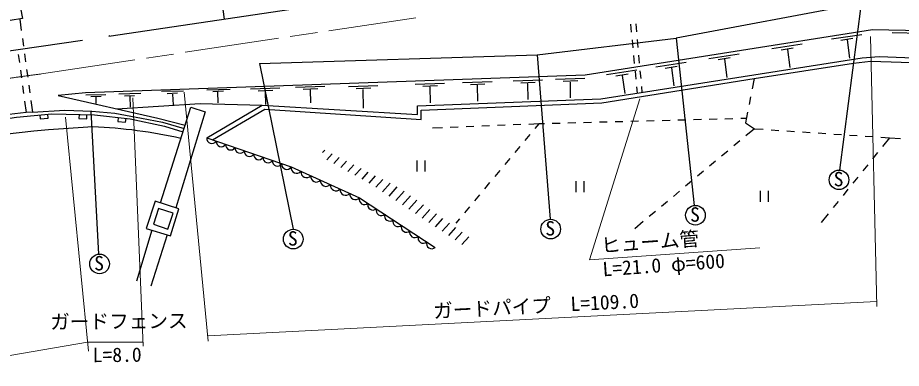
# Model space of a CAD drawing. Units: millimetres, scale not verified. Extents: x 40000 to 680000, y 20000 to 380000.
# Drawn here: x 177699 to 290187, y 263214 to 307867 of the extents above; entities that cross this region are included whole.
import ezdxf
from ezdxf.enums import TextEntityAlignment as Align

# ---------------------------------------------------------------- set-up
doc = ezdxf.new("R2010")
doc.units = ezdxf.units.MM
doc.header["$LTSCALE"] = 1000
doc.linetypes.add('CHAIN', pattern=[18.5, 12, -1.5, 3.5, -1.5])
for name, color, linetype, lineweight in [('M-BGD', 7, 'Continuous', 25), ('M-BMK', 2, 'CHAIN', 13), ('M-STR-HTXT', 7, 'Continuous', 13)]:
    doc.layers.add(name, color=color, linetype=linetype, lineweight=lineweight)
doc.styles.add('ＭＳ ゴシック', font='')
doc.styles.get('ＭＳ ゴシック').set_extended_font_data('MS Gothic')

msp = doc.modelspace()

# ---------------------------------------------------------------- hatches: boundary and pattern name
at = {"layer": 'M-BGD'}
h = msp.add_hatch(dxfattribs=at)
h.set_pattern_fill('USER', color=256, style=0, pattern_type=2)
h.set_pattern_definition([(48.057, (223743, 286761), (-1487.63, 1336.77), []), (48.057, (223743, 288257), (-1487.63, 1336.77), [])])
h.paths.add_polyline_path([(216752, 291026), (226310, 286168), (235592, 279651), (234762, 278664), (222795, 286603), (216200, 290236)])

# ---------------------------------------------------------------- linework, layer by layer
for p, q in [((200540, 332088), (203988, 307682)), ((285089, 309678), (261536, 305254)), ((285089, 309678), (282299, 288465)), ((178055, 309090), (178293, 307751)), ((189285, 305521), (214821, 309274)), ((178293, 307751), (176743, 307494)), ((177957, 307695), (178160, 306222)), ((286505, 306339), (249938, 300559)), ((255721, 307019), (255816, 306023)), ((256375, 307073), (256465, 306077)), ((310555, 305697), (286505, 306339)), ((173682, 303226), (185950, 305006)), ((178296, 305232), (178433, 304241)), ((189426, 305544), (189285, 305521)), ((243822, 303155), (261536, 305254)), ((255911, 305028), (256006, 304032)), ((256556, 305081), (256647, 304085)), ((261536, 305254), (263820, 283951)), ((281290, 305151), (285140, 305732)), ((282467, 304988), (284011, 305243)), ((283273, 305030), (283595, 302726)), ((289031, 305964), (294028, 305893)), ((273707, 303952), (277557, 304533)), ((274884, 303790), (276428, 304045)), ((275690, 303831), (276012, 301527)), ((177782, 303162), (177916, 302171)), ((178570, 303251), (178706, 302260)), ((208497, 302029), (243822, 303155)), ((243822, 303155), (245467, 282195)), ((251942, 297524), (285182, 302739)), ((256102, 303037), (256197, 302041)), ((256737, 303090), (256828, 302094)), ((265680, 302683), (269530, 303265)), ((266857, 302521), (268402, 302776)), ((285182, 302739), (287366, 302914)), ((287366, 302914), (308797, 302103)), ((208497, 302029), (212760, 280916)), ((258941, 301618), (262792, 302199)), ((260118, 301456), (261663, 301711)), ((260924, 301497), (261247, 299193)), ((267663, 302563), (267986, 300259)), ((271462, 300138), (284105, 302077)), ((284105, 302077), (286264, 302323)), ((286264, 302323), (308377, 301572)), ((178050, 301181), (178184, 300190)), ((178843, 301269), (178980, 300279)), ((249938, 300559), (186328, 298306)), ((252674, 300628), (256524, 301209)), ((253851, 300465), (255395, 300720)), ((254657, 300507), (254979, 298203)), ((256292, 301046), (256387, 300050)), ((256919, 301098), (257009, 300102)), ((179116, 299288), (179253, 298298)), ((228306, 299394), (232047, 299513)), ((234343, 299608), (238084, 299727)), ((235327, 299352), (237184, 299430)), ((236196, 299253), (236226, 297224)), ((240755, 299835), (244495, 299954)), ((241739, 299579), (243596, 299657)), ((242608, 299480), (242637, 297451)), ((246163, 300027), (249904, 300145)), ((247148, 299771), (249004, 299849)), ((248016, 299672), (248046, 297643)), ((252041, 297016), (271462, 300138)), ((271462, 300138), (271197, 298786)), ((178318, 299199), (178452, 298208)), ((186328, 298306), (182864, 297967)), ((190568, 298185), (193377, 298253)), ((196011, 298491), (198820, 298558)), ((196745, 298226), (198024, 298278)), ((197400, 298127), (197480, 296759)), ((201777, 298664), (204740, 298756)), ((202541, 298477), (203883, 298532)), ((203147, 298404), (203175, 297007)), ((207342, 298813), (211083, 298931)), ((208326, 298557), (210183, 298635)), ((209195, 298458), (209247, 296809)), ((213079, 299016), (216820, 299134)), ((214063, 298760), (215920, 298838)), ((214932, 298661), (214984, 297012)), ((219796, 299093), (223536, 299211)), ((220780, 298837), (222637, 298915)), ((221648, 298738), (221684, 296352)), ((229290, 299138), (231147, 299216)), ((230159, 299039), (230189, 297010)), ((256483, 299055), (256560, 298249)), ((257100, 299106), (257169, 298344)), ((178586, 297217), (178780, 295784)), ((179390, 297307), (179593, 295834)), ((182864, 297967), (195550, 295068)), ((186368, 298022), (188919, 298092)), ((187008, 297811), (188310, 297866)), ((187643, 297757), (187650, 296938)), ((191302, 297920), (192581, 297972)), ((191957, 297821), (192037, 296453)), ((228578, 296637), (251942, 297524)), ((229048, 296100), (252041, 297016)), ((271006, 297805), (270814, 296823)), ((179593, 295834), (183708, 296101)), ((183708, 296101), (187149, 295961)), ((188049, 277754), (187035, 295965)), ((187149, 295961), (190080, 295715)), ((190322, 296262), (200910, 296957)), ((195894, 284294), (199732, 296458)), ((201581, 295865), (197825, 283671)), ((199732, 296458), (201581, 295865)), ((200910, 296957), (208838, 296733)), ((201785, 292557), (208838, 296733)), ((202481, 292317), (209145, 296199)), ((208838, 296733), (228580, 295531)), ((209145, 296199), (229044, 294910)), ((228580, 295531), (228578, 296637)), ((229044, 294910), (229048, 296100)), ((178780, 295784), (172467, 295076)), ((179593, 295834), (178780, 295784)), ((180525, 295474), (180571, 294977)), ((180571, 294977), (181567, 295067)), ((181567, 295067), (181521, 295565)), ((185518, 295530), (185505, 295030)), ((185505, 295030), (186505, 295005)), ((186505, 295005), (186518, 295505)), ((190080, 295715), (193448, 295081)), ((190499, 295149), (190444, 294652)), ((191438, 294543), (191493, 295040)), ((193448, 295081), (196132, 294541)), ((195550, 295068), (199010, 294171)), ((258743, 294725), (257743, 294698)), ((260742, 294777), (259742, 294751)), ((262741, 294830), (261742, 294804)), ((264741, 294883), (263741, 294857)), ((266740, 294936), (265740, 294909)), ((268739, 294989), (267740, 294962)), ((270464, 295034), (269739, 295015)), ((270622, 295842), (270358, 294489)), ((190444, 294652), (191438, 294543)), ((196132, 294541), (198882, 293764)), ((231773, 293834), (230515, 293783)), ((233772, 293916), (232772, 293875)), ((235770, 293998), (234771, 293957)), ((237768, 294080), (236769, 294039)), ((239767, 294161), (238767, 294121)), ((241765, 294243), (240766, 294202)), ((244022, 294336), (242764, 294284)), ((244022, 294336), (243548, 293768)), ((244748, 294355), (244022, 294336)), ((246747, 294408), (245747, 294381)), ((248746, 294460), (247747, 294434)), ((250746, 294513), (249746, 294487)), ((252745, 294566), (251745, 294540)), ((254744, 294619), (253745, 294592)), ((256743, 294672), (255744, 294645)), ((270358, 294489), (271481, 293729)), ((271481, 293729), (270383, 292811)), ((271481, 293729), (272602, 293654)), ((242908, 293000), (242267, 292232)), ((273599, 293587), (274597, 293520)), ((275595, 293452), (276593, 293385)), ((277590, 293318), (278588, 293251)), ((279586, 293184), (280584, 293117)), ((281581, 293050), (282579, 292983)), ((283577, 292916), (284575, 292849)), ((285572, 292782), (286570, 292715)), ((287568, 292648), (288688, 292573)), ((288688, 292573), (287790, 291461)), ((288688, 292573), (290091, 292479)), ((241626, 291464), (240986, 290696)), ((269616, 292169), (268849, 291528)), ((268081, 290886), (267314, 290245)), ((287161, 290683), (286533, 289905)), ((228511, 289694), (228511, 288294)), ((229561, 288294), (229561, 289694)), ((240345, 289929), (239704, 289161)), ((266547, 289603), (265780, 288962)), ((285905, 289127), (285276, 288349)), ((239064, 288393), (238423, 287625)), ((265013, 288321), (264246, 287679)), ((237782, 286857), (237141, 286090)), ((248772, 287028), (248772, 285628)), ((249822, 285628), (249822, 287028)), ((263478, 287038), (262711, 286396)), ((284648, 287571), (284020, 286793)), ((261944, 285755), (261177, 285113)), ((272232, 285828), (272232, 284428)), ((273282, 284428), (273282, 285828)), ((283391, 286015), (282763, 285237)), ((236501, 285322), (235860, 284554)), ((195197, 284520), (194074, 281001)), ((195629, 283584), (195002, 281563)), ((198216, 283545), (195197, 284520)), ((197483, 282991), (195629, 283584)), ((197140, 280088), (198216, 283545)), ((235219, 283786), (234579, 283018)), ((260410, 284472), (259642, 283831)), ((282135, 284459), (281506, 283681)), ((196812, 280947), (197483, 282991)), ((258875, 283189), (258108, 282548)), ((280878, 282903), (279980, 281791)), ((195002, 281563), (196812, 280947)), ((233938, 282251), (233464, 281683)), ((257341, 281906), (256243, 280988)), ((194785, 280790), (192841, 274311)), ((194074, 281001), (197140, 280088)), ((196717, 280214), (194667, 273662))]:
    msp.add_line(p, q, dxfattribs=at)
for points in [[(108994, 272014), (109186, 271456), (117457, 276112), (129753, 282273), (139966, 286278), (148036, 288893), (156058, 291280), (162676, 292685), (169908, 294071), (177569, 295205), (182067, 295615), (187497, 295481), (192023, 294981), (196392, 294063), (198743, 293324)], [(201785, 292557), (212516, 288852), (221224, 284944), (230841, 278621)]]:
    msp.add_lwpolyline(points, dxfattribs=at)
for centre in [(282254, 287216), (263974, 282710), (245550, 280948), (212777, 279666), (188119, 276506)]:
    msp.add_circle(centre, 1250, dxfattribs=at)
for centre, radius, start, end in [((194891, 138514), 155618, 92.80137, 114.97848), ((185003, 232477), 61512, 77.34258, 87.87359), ((202429, 292491), 648, 174.13725, 327.76239), ((203622, 292080), 648, 174.13725, 327.76239), ((204814, 291668), 648, 174.13725, 327.76239), ((206006, 291256), 648, 174.13725, 327.76239), ((207199, 290844), 648, 174.13725, 327.76239), ((208391, 290433), 648, 174.13725, 327.76239), ((209583, 290021), 648, 174.13725, 327.76239), ((210776, 289609), 648, 174.13725, 327.76239), ((211968, 289198), 648, 174.13725, 327.76239), ((213226, 288769), 715, 173.32383, 318.34199), ((214470, 288211), 715, 173.32383, 318.34199), ((215714, 287652), 715, 173.32383, 318.34199), ((216958, 287094), 715, 173.32383, 318.34199), ((218202, 286536), 715, 173.32383, 318.34199), ((219446, 285978), 715, 173.32383, 318.34199), ((220690, 285419), 715, 173.32383, 318.34199), ((221846, 284726), 659, 160.6265, 312.72042), ((222915, 284023), 659, 160.6265, 312.72042), ((223983, 283320), 659, 160.6265, 312.72042), ((225052, 282618), 659, 160.6265, 312.72042), ((226120, 281915), 659, 160.6265, 312.72042), ((227189, 281213), 659, 160.6265, 312.72042), ((228257, 280510), 659, 160.6265, 312.72042), ((229326, 279807), 659, 160.6265, 312.72042), ((230394, 279105), 659, 160.6265, 312.72042)]:
    msp.add_arc(centre, radius, start, end, dxfattribs=at)
at = {"layer": 'M-BMK'}
msp.add_line((180741, 300706), (228390, 307867), dxfattribs=at)
for centre, radius, start, end in [((284061, -193570), 505385, 80.73849, 92.11359), ((205155, 107737), 194507, 97.21056, 101.5934)]:
    msp.add_arc(centre, radius, start, end, dxfattribs=at)
at = {"layer": 'M-STR-HTXT'}
for p, q in [((286243, 305481), (287055, 271093)), ((198904, 298400), (201967, 266688)), ((192342, 297672), (193678, 266030)), ((256882, 297532), (250513, 277037)), ((186701, 265403), (183790, 295217)), ((250513, 277037), (272176, 278554)), ((201903, 267356), (287041, 271707)), ((167194, 263214), (186591, 266532)), ((186591, 266532), (193656, 266556))]:
    msp.add_line(p, q, dxfattribs=at)

# ---------------------------------------------------------------- texts
at = {"layer": 'M-BGD', "style": 'ＭＳ ゴシック'}
for p in [(281575, 285842), (263295, 281336), (244871, 279574), (212099, 278292), (187441, 275132)]:
    msp.add_text('S', height=1833, dxfattribs=at).set_placement(p, align=Align.BOTTOM_LEFT)
at = {"layer": 'M-STR-HTXT', "style": 'ＭＳ ゴシック'}
for s, rotation, p in [('ヒューム管', 4.313, (252077, 277384)), ('L=21.0 φ=600', 4.055, (252254, 274373)), ('ガードパイプ  L=109.0', 2.925, (230671, 269042)), ('ガードフェンス', 0.523, (181850, 267668)), ('L=8.0', 0.523, (187260, 263445))]:
    msp.add_text(s, height=1833, rotation=rotation, dxfattribs=at).set_placement(p, align=Align.BOTTOM_LEFT)

doc.saveas('drawing.dxf')
